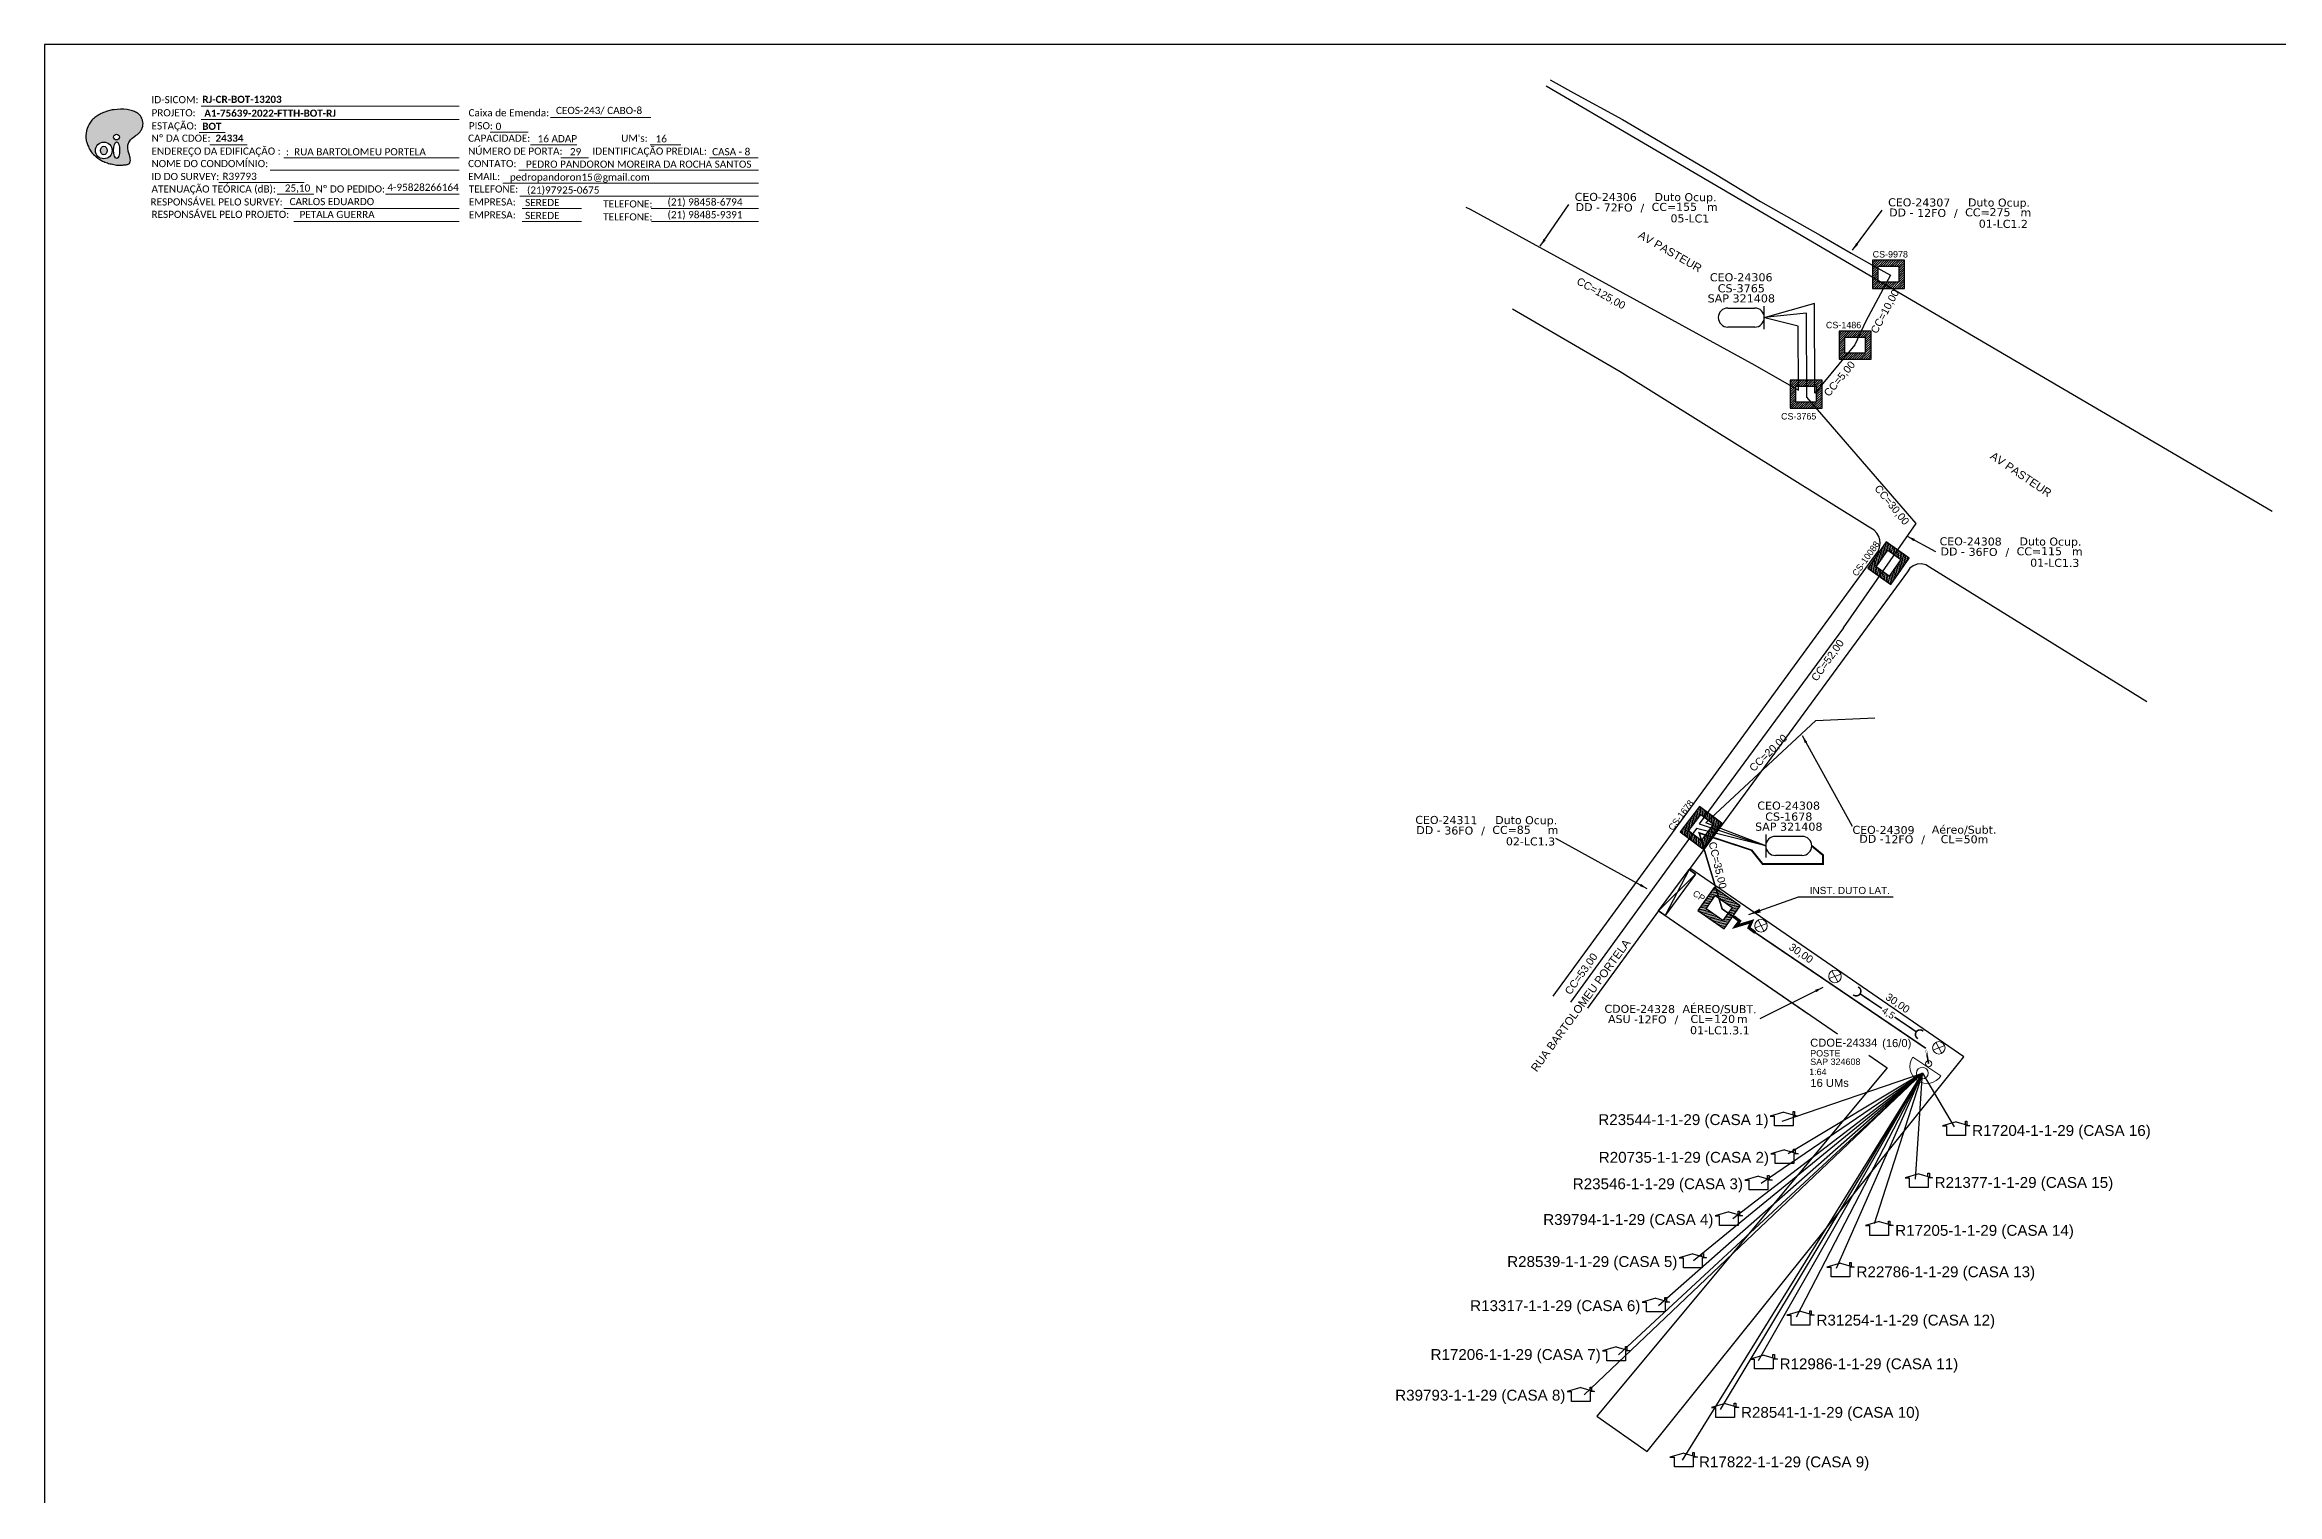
# Model space of a CAD drawing. Extents: x -4 to 837, y 1 to 595.
# Drawn here: x -4 to 554, y 233 to 595 of the extents above; entities that cross this region are included whole.
import ezdxf
from ezdxf.enums import TextEntityAlignment as Align

# ---------------------------------------------------------------- set-up
doc = ezdxf.new("R2010")
doc.units = 0
for name, color, linetype in [('10.1-Caixas Subterrâneas', 5, 'Continuous'), ('20.4-CEOS', 1, 'Continuous'), ('20.5-CEO', 1, 'Continuous'), ('CAP a instalar', 1, 'Continuous'), ('celulas gpon', 7, 'Continuous'), ('label_cabos', 7, 'Continuous'), ('locais', 7, 'Continuous'), ('Metragem', 92, 'Continuous'), ('QUADRA', 7, 'Continuous'), ('Subida Lateral', 5, 'Continuous'), ('surveys', 7, 'Continuous'), ('surveys legendas', 7, 'Continuous')]:
    doc.layers.add(name, color=color, linetype=linetype)
for name, color, linetype, lineweight in [('10.4-Postes', 1, 'Continuous', 0), ("20.0-LEGENDA DOS CDO'S", 1, 'Continuous', 0), ('20.2-CDO_POSTE', 1, 'Continuous', 5), ('20.6-CORDOALHA_SUPORTE', 7, 'Continuous', 25), ('Segmento Logradouro Texto', 238, 'Continuous', 0)]:
    doc.layers.add(name, color=color, linetype=linetype, lineweight=lineweight)
doc.layers.add('DROP DE CLIENTE', color=140, linetype='Continuous', plot=False)
doc.styles.add('ARIAL', font='arial.ttf')
doc.styles.add('DIGICADE', font='arial.ttf')
doc.styles.add('siredit', font='verdana.ttf')
doc.styles.add('WMF-Calibri0', font='calibri.ttf')
doc.styles.add('WMF-Calibri1', font='calibrib.ttf')
doc.linetypes.add('FENCELINE1', pattern='A,0.25,-0.1,[133,ltypeshp.shx,S=0.1,R=0,X=-0.1,Y=0],-0.1,1', length=1.45)
doc.dimstyles.new('CC', dxfattribs={"dimtxt": 1, "dimasz": 2, "dimexe": 0.18, "dimexo": 0.0625, "dimgap": 0.09, "dimtad": 0, "dimdec": 0, "dimrnd": 1, "dimzin": 0, "dimdsep": 46, "dimtxsty": 'siredit', "dimblk": 'NONE', "dimcen": 0, "dimse1": 1, "dimse2": 1, "dimsd1": 1, "dimsd2": 1, "dimclrt": 7, "dimadec": 0, "dimazin": 0, "dimtfac": 1, "dimtdec": 0, "dimtofl": 0, "dimtmove": 0, "dimatfit": 3, "dimfxl": 0, "dimtolj": 1, "dimtzin": 0, "dimarcsym": 0})

# ---------------------------------------------------------------- blocks, each defined once
blk = doc.blocks.new('OI')
h = blk.add_hatch(color=40)
edge = h.paths.add_edge_path()
edge.add_spline(control_points=[(4.35, -0.67), (3.92, -0.99), (3.26, -1.5), (2.81, -2.59), (2.9, -3.5), (3.06, -4.27), (3.31, -4.85), (3.37, -5.39), (3.4, -5.88), (3.2, -6.4), (2.54, -6.61), (1.65, -6.63), (0.55, -6.67), (-0.56, -6.42), (-1.61, -6.14), (-2.77, -5.61), (-3.92, -4.77), (-4.89, -3.7), (-5.34, -2.65), (-5.6, -1.94), (-5.85, -0.96), (-5.71, 0.47), (-5.1, 2.02), (-4.14, 3.02), (-3.3, 3.61), (-2.37, 4.16), (-1.36, 4.44), (-0.56, 4.7), (0.79, 4.85), (2.24, 4.97), (3.79, 4.57), (4.67, 4.21), (5.44, 3.65), (5.76, 2.99), (6.03, 2.21), (6.01, 1.46), (5.72, 0.64), (5.31, 0.08), (4.88, -0.38), (4.51, -0.55), (4.35, -0.67)], knot_values=[0, 0, 0, 0, 1.60434, 2.417191, 3.427595, 4.282808, 4.776746, 5.304182, 5.888771, 6.258406, 6.858137, 7.79129, 8.986195, 10.124242, 11.187857, 12.242908, 13.953784, 15.414161, 16.515391, 17.349188, 17.675853, 19.552021, 21.515531, 22.568638, 23.63245, 24.621084, 25.782718, 26.745347, 27.142653, 29.870543, 31.004649, 31.921532, 32.709589, 33.801391, 34.042471, 35.192333, 35.971461, 36.628871, 37.254359, 37.836911, 37.836911, 37.836911, 37.836911], degree=3, periodic=0)
h.paths.add_polyline_path([(1.13, -0.87, -1), (-0.04, -0.87, -1)], flags=16)
edge = h.paths.add_edge_path(flags=16)
edge.add_ellipse((0.56, -3.59), major_axis=(-0.02, 1.71), ratio=0.361305, start_angle=0, end_angle=360)
h.paths.add_polyline_path([(-0.36, -3.62, -1), (-3.8, -3.62, -1)], flags=16)
edge = h.paths.add_edge_path(flags=0)
edge.add_ellipse((-2.08, -3.62), major_axis=(0, 0.885), ratio=0.758294, start_angle=0, end_angle=360)
at = {"color": 40}
for centre, radius in [((-2.08, -3.62), 1.72), ((0.54, -0.87), 0.587)]:
    blk.add_circle(centre, radius, dxfattribs=at)
blk.add_ellipse((-2.08, -3.62), major_axis=(0, 0.885), ratio=0.758294, start_param=-3.141592653589792, end_param=3.141592653589792, dxfattribs=at)
blk.add_ellipse((0.56, -3.59), major_axis=(-0.02, 1.71), ratio=0.361305, dxfattribs=at)
at = {"color": 40, "start_tangent": (-0.800898, -0.598801), "end_tangent": (-0.800898, -0.598801)}
blk.add_spline([(4.35, -0.67), (3.2, -1.78), (2.9, -2.54), (2.92, -3.55), (3.12, -4.38), (3.28, -4.85), (3.37, -5.37), (3.35, -5.95), (3.2, -6.29), (2.66, -6.55), (1.73, -6.63), (0.54, -6.62), (-0.58, -6.41), (-1.6, -6.11), (-2.56, -5.67), (-3.95, -4.67), (-4.89, -3.56), (-5.37, -2.56), (-5.64, -1.78), (-5.72, -1.46), (-5.63, 0.42), (-4.84, 2.22), (-4.13, 2.99), (-3.27, 3.62), (-2.4, 4.09), (-1.3, 4.47), (-0.37, 4.72), (0.02, 4.77), (2.75, 4.8), (3.85, 4.53), (4.69, 4.16), (5.31, 3.68), (5.85, 2.73), (5.93, 2.5), (5.94, 1.35), (5.67, 0.62), (5.29, 0.08), (4.84, -0.36), (4.35, -0.67)], degree=3, dxfattribs=at)
blk = doc.blocks.new('*X8')
at = {"color": 0, "linetype": 'Continuous'}
for p, q in [((-1.25, 0.34099), (-0.49099, 1.1)), ((-1.25, 0.517767), (-0.667767, 1.1)), ((-1.25, 0.694544), (-0.844544, 1.1)), ((-1.25, 0.87132), (-1.02132, 1.1)), ((-1.25, 1.048097), (-1.198097, 1.1)), ((-1.25, 0.164214), (-0.8035, 0.610714)), ((-1.25, -0.012563), (-0.8035, 0.433937)), ((-1.25, -0.18934), (-0.8035, 0.25716)), ((-1.25, -0.366117), (-0.8035, 0.080383)), ((-0.789214, 0.625), (-0.314214, 1.1)), ((-0.612437, 0.625), (-0.137437, 1.1)), ((-0.43566, 0.625), (0.03934, 1.1)), ((-0.258883, 0.625), (0.216117, 1.1)), ((-0.082107, 0.625), (0.392893, 1.1)), ((0.09467, 0.625), (0.56967, 1.1)), ((0.271447, 0.625), (0.746447, 1.1)), ((0.448223, 0.625), (0.923223, 1.1)), ((0.625, 0.625), (1.1, 1.1)), ((0.801777, 0.625), (1.25, 1.073223)), ((0.8035, 0.449947), (1.25, 0.896447)), ((0.8035, 0.27317), (1.25, 0.71967)), ((0.8035, 0.096393), (1.25, 0.542893)), ((0.8035, -0.080383), (1.25, 0.366117)), ((0.8035, -0.25716), (1.25, 0.18934)), ((0.8035, -0.433937), (1.25, 0.012563)), ((-1.25, -0.542893), (-0.8035, -0.096393)), ((-1.25, -0.71967), (-0.8035, -0.27317)), ((-1.25, -0.896447), (-0.8035, -0.449947)), ((-1.25, -1.073223), (-0.801777, -0.625)), ((-1.1, -1.1), (-0.625, -0.625)), ((-0.923223, -1.1), (-0.448223, -0.625)), ((-0.746447, -1.1), (-0.271447, -0.625)), ((-0.56967, -1.1), (-0.09467, -0.625)), ((-0.392893, -1.1), (0.082107, -0.625)), ((-0.216117, -1.1), (0.258883, -0.625)), ((-0.03934, -1.1), (0.43566, -0.625)), ((0.137437, -1.1), (0.612437, -0.625)), ((0.314214, -1.1), (0.789214, -0.625)), ((0.49099, -1.1), (1.25, -0.34099)), ((0.667767, -1.1), (1.25, -0.517767)), ((0.8035, -0.610714), (1.25, -0.164214)), ((0.844544, -1.1), (1.25, -0.694544)), ((1.02132, -1.1), (1.25, -0.87132)), ((1.198097, -1.1), (1.25, -1.048097))]:
    blk.add_line(p, q, dxfattribs=at)
blk = doc.blocks.new('MANHOLE_MQ')
at = {"color": 0, "linetype": 'Continuous'}
for p, q in [((0.00000623, 0.00000569), (-0.00000627, 0.00000569)), ((-0.00000627, 0.00000569), (-0.00000627, -0.00000531)), ((-0.00000404, 0.00000331), (0.00000399, 0.00000331)), ((-0.00000404, -0.00000294), (-0.00000404, 0.00000331)), ((0.00000399, 0.00000331), (0.00000399, -0.00000294)), ((0.00000623, -0.00000531), (0.00000623, 0.00000569)), ((-0.00000627, -0.00000531), (0.00000623, -0.00000531)), ((0.00000399, -0.00000294), (-0.00000404, -0.00000294)), ((0.00000399, -0.00000294), (0.00000399, -0.00000294))]:
    blk.add_line(p, q, dxfattribs=at)
at = {"color": 0, "linetype": 'Continuous', "xscale": 5e-06, "yscale": 5e-06, "zscale": 1e-05}
blk.add_blockref('*X8', (-0.00000002, 0.00000019), dxfattribs=at)
blk = doc.blocks.new('_None')
blk = doc.blocks.new('Inst CB DT OCUP CFOA-SM-DD-S-72')
at = {"layer": 'label_cabos', "color": 0, "style": 'siredit'}
for tag, flags, p in [('ID_ATIVIDADE', 3, (1.31, 2.67)), ('FATOR', 1, (11.56, 2.55))]:
    blk.add_attdef(tag, text='', height=1, rotation=359.69, dxfattribs=dict(at, flags=flags)).set_placement(p, align=Align.MIDDLE_CENTER)
for tag, p in [('TIPO_CABO', (1.11, 0)), ('DESTINO_CABO', (3.13, 1.26)), ('CABO', (4.69, -0.05)), ('/', (7.71, -0.05)), ('LANCE', (10.41, 0.02)), ('TIPO_CABO', (13.11, 1.24)), ('UND', (16.46, 0)), ('FID', (13.65, -1.41))]:
    blk.add_attdef(tag, text='', height=1, rotation=359.69, dxfattribs=at).set_placement(p, align=Align.MIDDLE_CENTER)
blk.add_attdef('QTDE', (11.93, -0.45), '', height=1, rotation=359.69, dxfattribs=at)
blk = doc.blocks.new('Inst CB DT OCUP CFOA-SM-DD-S-36')
at = {"layer": 'label_cabos', "color": 0, "style": 'siredit'}
for tag, flags, p in [('ID_ATIVIDADE', 3, (1.31, 2.67)), ('FATOR', 1, (11.56, 2.55))]:
    blk.add_attdef(tag, text='', height=1, rotation=359.69, dxfattribs=dict(at, flags=flags)).set_placement(p, align=Align.MIDDLE_CENTER)
for tag, p in [('TIPO_CABO', (1.11, 0)), ('DESTINO_CABO', (3.13, 1.26)), ('CABO', (4.69, -0.05)), ('/', (7.71, -0.05)), ('LANCE', (10.41, 0.02)), ('TIPO_CABO', (13.11, 1.24)), ('UND', (16.46, 0)), ('FID', (13.65, -1.41))]:
    blk.add_attdef(tag, text='', height=1, rotation=359.69, dxfattribs=at).set_placement(p, align=Align.MIDDLE_CENTER)
blk.add_attdef('QTDE', (11.93, -0.45), '', height=1, rotation=359.69, dxfattribs=at)
blk = doc.blocks.new('Inst CB DT OCUP CFOA-SM-DD-S-12')
at = {"layer": 'label_cabos', "color": 0, "style": 'siredit'}
for tag, flags, p in [('ID_ATIVIDADE', 3, (1.31, 2.67)), ('FATOR', 1, (11.56, 2.55))]:
    blk.add_attdef(tag, text='', height=1, rotation=359.69, dxfattribs=dict(at, flags=flags)).set_placement(p, align=Align.MIDDLE_CENTER)
for tag, p in [('TIPO_CABO', (1.11, 0)), ('DESTINO_CABO', (3.13, 1.26)), ('CABO', (4.69, -0.05)), ('/', (7.71, -0.05)), ('LANCE', (10.41, 0.02)), ('TIPO_CABO', (13.11, 1.24)), ('UND', (16.46, 0)), ('FID', (13.65, -1.41))]:
    blk.add_attdef(tag, text='', height=1, rotation=359.69, dxfattribs=at).set_placement(p, align=Align.MIDDLE_CENTER)
blk.add_attdef('QTDE', (11.93, -0.45), '', height=1, rotation=359.69, dxfattribs=at)
blk = doc.blocks.new('LEGENDA DOS CABOS')
at = {"layer": 'label_cabos', "color": 0, "style": 'siredit'}
for tag, p in [('TIPO_CABO', (2.74, 0.52)), ('ID', (4.24, 1.63)), ('CABO', (6.16, 0.47)), ('/', (9.19, 0.47)), ('METROS', (14.36, 0.47)), ('XX', (14.31, 1.67))]:
    blk.add_attdef(tag, text='', height=1, rotation=359.69, dxfattribs=at).set_placement(p, align=Align.MIDDLE_CENTER)
blk = doc.blocks.new('Inst CB DT OCUP CFOA-SM-ASU-120-S-12')
at = {"layer": 'label_cabos', "color": 0, "style": 'siredit'}
for tag, flags, p in [('ID_ATIVIDADE', 3, (1.31, 2.67)), ('FATOR', 1, (11.56, 2.55))]:
    blk.add_attdef(tag, text='', height=1, rotation=359.69, dxfattribs=dict(at, flags=flags)).set_placement(p, align=Align.MIDDLE_CENTER)
for tag, p in [('TIPO_CABO', (1.26, 0)), ('DESTINO_CABO', (3.13, 1.26)), ('CABO', (4.69, -0.05)), ('/', (7.71, -0.05)), ('LANCE', (10.91, 0)), ('TIPO_CABO', (13.11, 1.24)), ('UND', (15.96, 0)), ('FID', (13.15, -1.41))]:
    blk.add_attdef(tag, text='', height=1, rotation=359.69, dxfattribs=at).set_placement(p, align=Align.MIDDLE_CENTER)
blk.add_attdef('QTDE', (12.43, -0.47), '', height=1, rotation=359.69, dxfattribs=at)
blk = doc.blocks.new('SURVEY_SURVEY')
for p, q in [((0, 0.0000127), (-0.0000126, 0.000009)), ((-0.0000126, 0.000009), (-0.0000086, 0.000009)), ((-0.0000086, 0), (-0.0000086, 0.000009)), ((0.0000086, 0), (-0.0000086, 0)), ((0, 0.0000127), (0.0000126, 0.000009)), ((0.0000084, 0.0000132), (0.0000098, 0.0000132)), ((0.0000084, 0.0000103), (0.0000084, 0.0000132)), ((0.0000126, 0.000009), (0.0000086, 0.000009)), ((0.0000086, 0.000009), (0.0000086, 0)), ((0.0000098, 0.0000132), (0.0000098, 0.0000099))]:
    blk.add_line(p, q)
blk = doc.blocks.new('POSTE_CELULA_9')
at = {"layer": '10.4-Postes', "color": 10}
for points in [[(-98.28, 125.14), (-100.92, 124.16)], [(-100.27, 125.89), (-98.93, 123.41)]]:
    blk.add_lwpolyline(points, dxfattribs=at)
blk.add_circle((-99.6, 124.65), 1.41, dxfattribs=at)
blk = doc.blocks.new('*U48')
at = {"color": 0}
blk.add_line((2.14, -0.58), (-2.1, -0.68), dxfattribs=at)
for centre, radius in [((0, 0.38), 0.733), ((0.03, -1.03), 0.393)]:
    blk.add_circle(centre, radius, dxfattribs=at)
blk.add_arc((0.02, -0.63), 2.12, 1.3782, 181.3782, dxfattribs=at)
blk = doc.blocks.new('*U49')
at = {"layer": '20.6-CORDOALHA_SUPORTE', "const_width": 0.139}
for points in [[(0.51, 0.51), (2.27, 2.2)], [(-2.26, -2.16), (-0.51, -0.47)]]:
    blk.add_lwpolyline(points, dxfattribs=at)
for points in [[(2.36, 2.84, 1.175638), (2.92, 2.21)], [(-2.92, -2.21, -1.175638), (-2.31, -2.8)]]:
    blk.add_lwpolyline(points, format="xyb", dxfattribs=at)
at = {"layer": '20.6-CORDOALHA_SUPORTE', "style": 'ARIAL'}
blk.add_text('4,5', height=0.626, rotation=43.74, dxfattribs=at).set_placement((0.03, 0.04), align=Align.MIDDLE_CENTER)

msp = doc.modelspace()

# ---------------------------------------------------------------- linework, layer by layer
for p, q in [((837.17, 595.26), (-3.83, 595.26)), ((-3.83, 595.26), (-3.83, 1.26))]:
    msp.add_line(p, q)
at = {"color": 7, "lineweight": 0}
for points in [[(35.28, 579.86), (99.75, 579.86)], [(35.28, 576.58), (99.75, 576.58)], [(122.59, 577.07), (147.72, 577.07)], [(34.76, 573.3), (41.31, 573.3)], [(37.42, 570.23), (46.76, 570.23)], [(107.55, 573.34), (117.03, 573.34)], [(117.59, 570.23), (129.21, 570.23)], [(147.54, 570.23), (155.2, 570.23)], [(52.58, 563.88), (99.75, 563.88)], [(55.99, 566.99), (99.75, 566.99)], [(114.71, 563.88), (174.59, 563.88)], [(125.18, 566.99), (132.12, 566.99)], [(162.35, 566.99), (174.56, 566.99)], [(39.74, 560.82), (61.06, 560.82)], [(110.67, 560.64), (174.59, 560.64)], [(54.28, 557.85), (63.46, 557.85)], [(55.99, 554.29), (99.75, 554.29)], [(81.34, 557.85), (99.77, 557.85)], [(114.96, 557.41), (174.59, 557.41)], [(115.56, 554.29), (130.36, 554.29)], [(147.81, 554.29), (174.59, 554.29)], [(58.48, 551.06), (99.75, 551.06)], [(115.56, 551.06), (130.36, 551.06)], [(147.84, 551.06), (174.59, 551.06)]]:
    msp.add_lwpolyline(points, dxfattribs=at)
at = {"linetype": 'Continuous'}
msp.add_lwpolyline([(399.62, 378.65), (407.23, 389.03), (408.88, 387.89), (401.29, 377.5), (399.62, 378.65), (408.88, 387.89), (407.23, 389.03), (401.29, 377.5)], dxfattribs=at)
at = {"layer": '20.5-CEO', "color": 7}
for p, q in [((416.94, 529.41), (423.65, 529.41)), ((423.65, 524.63), (416.94, 524.63))]:
    msp.add_line(p, q, dxfattribs=at)
at = {"layer": '20.5-CEO', "color": 5}
for p, q in [((428.81, 397.32), (435.52, 397.32)), ((435.52, 392.53), (428.81, 392.53))]:
    msp.add_line(p, q, dxfattribs=at)
at = {"layer": '20.5-CEO', "color": 7}
msp.add_lwpolyline([(426.05, 524.13), (426.05, 529.91)], dxfattribs=at)
at = {"layer": '20.5-CEO', "color": 5}
msp.add_lwpolyline([(426.42, 397.81), (426.42, 392.04)], dxfattribs=at)
at = {"layer": '20.5-CEO', "color": 7}
for centre, start, end in [((416.94, 527.02), 90, 270), ((423.65, 527.02), 270, 90)]:
    msp.add_arc(centre, 2.39, start, end, dxfattribs=at)
at = {"layer": '20.5-CEO', "color": 5}
for centre, start, end in [((428.81, 394.92), 90, 270), ((435.52, 394.92), 270, 90)]:
    msp.add_arc(centre, 2.39, start, end, dxfattribs=at)
at = {"layer": 'CAP a instalar', "color": 7, "ltscale": 5}
for p, q in [((372.52, 586.49), (378.31, 583.23)), ((378.31, 583.23), (390.64, 576.51)), ((390.64, 576.51), (413.82, 562.87)), ((413.82, 562.87), (425.1, 556.06)), ((351.45, 554.59), (352.48, 554.13)), ((352.48, 554.13), (423.67, 515.08)), ((425.1, 556.06), (440.05, 547.65)), ((440.05, 547.65), (447.79, 543.08)), ((447.79, 543.08), (453.51, 539.9)), ((457.58, 537.62), (451.44, 526.13)), ((453.51, 539.9), (455.91, 538.53)), ((455.91, 538.53), (457.58, 537.62)), ((438.6, 530.55), (426.23, 527.04)), ((438.65, 508.12), (438.6, 530.55)), ((434.54, 524.88), (425.83, 527)), ((436.57, 528.08), (426.05, 527.02)), ((434.63, 508.87), (434.54, 524.88)), ((436.68, 507.13), (436.57, 528.08)), ((451.44, 526.13), (448.71, 520.24)), ((448.71, 520.24), (438.65, 508.12)), ((423.67, 515.08), (434.63, 508.87)), ((464.01, 475.54), (436.68, 507.13)), ((445.84, 449.43), (464.01, 475.54)), ((445.84, 449.43), (409.79, 400.45)), ((411.4, 400.66), (438.91, 426.31)), ((438.91, 426.31), (453.68, 426.95)), ((409.11, 399.31), (377.59, 355.84)), ((426.42, 394.92), (409.11, 399.31)), ((409.79, 400.45), (426.42, 394.92)), ((426.42, 394.92), (411.4, 400.66))]:
    msp.add_line(p, q, dxfattribs=at)
at = {"layer": 'CAP a instalar', "linetype": 'FENCELINE1', "ltscale": 8}
for points in [[(418.38, 377.19, 0.4, 0.4, 0), (415.5, 379.16, 0.4, 0.4, 0), (409.78, 398.14, 0.4, 0.4, 0), (422.86, 393.86, 0.5, 0.5, 0), (425.63, 390.4, 0.5, 0.5, 0), (440.7, 390.4, 0.5, 0.5, 0), (440.7, 392.64, 0.5, 0.5, 0), (437.92, 394.92, 0.5, 0.5, 0)], [(466.43, 344.31, 0.4, 0.4, 0), (423.79, 373.23, 0.4, 0.4, 0)]]:
    msp.add_lwpolyline(points, format="xyseb", dxfattribs=at)
at = {"layer": 'CAP a instalar', "ltscale": 2.5, "const_width": 0.4}
msp.add_lwpolyline([(466.43, 344.31), (467.12, 340.44), (466.43, 344.31)], dxfattribs=at)
at = {"layer": 'DROP DE CLIENTE', "linetype": 'Continuous'}
for points in [[(465.57, 338.11), (381.01, 257.64)], [(389.6, 267.68), (465.57, 338.11)], [(465.57, 338.11), (399.56, 279.89)], [(405.59, 241.34), (465.57, 338.11)], [(408.38, 291.22), (465.57, 338.11)], [(465.57, 338.11), (415.01, 254)], [(465.57, 338.11), (418.15, 301.64)], [(424.59, 266.27), (465.57, 338.11)], [(425.29, 310.58), (465.57, 338.11)], [(430.53, 326.11), (465.57, 338.11)], [(465.57, 338.11), (432.01, 317.9)], [(465.57, 338.11), (434, 277.06)], [(444.06, 289.32), (465.57, 338.11)], [(465.57, 338.11), (453.49, 300.44)], [(463.83, 311.61), (465.57, 338.11)], [(465.57, 338.11), (473.47, 324.64)]]:
    msp.add_lwpolyline(points, dxfattribs=at)
at = {"layer": 'label_cabos', "color": 2}
msp.add_lwpolyline([(437.63, 382.17), (458.24, 382.17)], dxfattribs=at)
at = {"layer": 'QUADRA', "color": 26}
for p, q in [((475.94, 342.21), (407.46, 389.34)), ((396.79, 243.52), (475.94, 342.21)), ((452.14, 342.59), (456.76, 339.41)), ((456.76, 339.41), (384.18, 252.32)), ((384.18, 252.32), (396.79, 243.52))]:
    msp.add_line(p, q, dxfattribs=at)
for points in [[(371.51, 584.96), (415.34, 559.27), (552.99, 478.63)], [(373.24, 357.36), (454.56, 468.7), (454.88, 469.57), (455.01, 470.49), (454.92, 471.42), (454.64, 472.31), (454.16, 473.12), (453.51, 473.83), (452.71, 474.39), (451.81, 474.87), (389.98, 513.44), (363.09, 529.1), (363.09, 529.1)], [(521.65, 430.95), (467.34, 464.65), (466.41, 465.18), (465.35, 465.42), (464.27, 465.35), (463.26, 464.97), (462.42, 464.33), (461.84, 463.47), (407.23, 389.03)], [(399.62, 378.65), (381.81, 354.37)], [(399.62, 378.65), (437.01, 352.97)], [(399.62, 378.65), (444.35, 347.93)]]:
    msp.add_lwpolyline(points, dxfattribs=at)
at = {"layer": 'Subida Lateral', "color": 5, "const_width": 0.756}
msp.add_lwpolyline([(418.41, 377.24), (419.88, 376.13), (418.9, 374.82), (422.88, 376.01), (422.19, 374.44), (423.79, 373.23)], dxfattribs=at)

# ---------------------------------------------------------------- block references
at = {"color": 7, "xscale": 1.213923925163967, "yscale": 1.213923925163967, "zscale": 1.213923925163967, "rotation": 0.1532896023949059}
msp.add_blockref('OI', (13.47, 573.2), dxfattribs=at)
at = {"color": 0, "lineweight": 0}
ref = msp.add_blockref('Inst CB DT OCUP CFOA-SM-DD-S-72', (380.15, 554.64), dxfattribs=dict(at, xscale=2, yscale=2, zscale=2))
ref.add_attrib('DESTINO_CABO', 'CEO-24306', dxfattribs={"layer": 'label_cabos', "color": 0, "height": 2, "rotation": 359.69, "style": 'siredit'}).set_placement((386.41, 557.17), align=Align.MIDDLE_CENTER)
ref.add_attrib('TIPO_CABO', 'Duto Ocup.', dxfattribs={"layer": 'label_cabos', "color": 0, "height": 2, "rotation": 359.69, "style": 'siredit'}).set_placement((406.36, 557.13), align=Align.MIDDLE_CENTER)
ref.add_attrib('/', '/', dxfattribs={"layer": 'label_cabos', "color": 0, "height": 2, "rotation": 359.69, "style": 'siredit'}).set_placement((395.57, 554.54), align=Align.MIDDLE_CENTER)
ref.add_attrib('FID', '05-LC1', dxfattribs={"layer": 'label_cabos', "color": 0, "height": 2, "rotation": 359.69, "style": 'siredit'}).set_placement((407.44, 551.81), align=Align.MIDDLE_CENTER)
ref.add_attrib('LANCE', 'CC=', dxfattribs={"layer": 'label_cabos', "color": 0, "height": 2, "rotation": 359.69, "style": 'siredit'}).set_placement((400.96, 554.68), align=Align.MIDDLE_CENTER)
ref.add_attrib('UND', 'm', dxfattribs={"layer": 'label_cabos', "color": 0, "height": 2, "rotation": 359.69, "style": 'siredit'}).set_placement((413.07, 554.64), align=Align.MIDDLE_CENTER)
ref.add_attrib('CABO', '72FO', dxfattribs={"layer": 'label_cabos', "color": 0, "height": 2, "rotation": 359.69, "style": 'siredit'}).set_placement((389.52, 554.54), align=Align.MIDDLE_CENTER)
ref.add_attrib('TIPO_CABO', 'DD - ', dxfattribs={"layer": 'label_cabos', "color": 0, "height": 2, "rotation": 359.69, "style": 'siredit'}).set_placement((382.37, 554.63), align=Align.MIDDLE_CENTER)
ref.add_attrib('QTDE', '155', (404, 553.73), dxfattribs={"layer": 'label_cabos', "color": 0, "height": 2, "rotation": 359.69, "style": 'siredit'})
ref = msp.add_blockref('Inst CB DT OCUP CFOA-SM-DD-S-12', (458.51, 553.29), dxfattribs=dict(at, xscale=2, yscale=2, zscale=2))
ref.add_attrib('DESTINO_CABO', 'CEO-24307', dxfattribs={"layer": 'label_cabos', "color": 0, "height": 2, "rotation": 359.69, "style": 'siredit'}).set_placement((464.77, 555.81), align=Align.MIDDLE_CENTER)
ref.add_attrib('TIPO_CABO', 'Duto Ocup.', dxfattribs={"layer": 'label_cabos', "color": 0, "height": 2, "rotation": 359.69, "style": 'siredit'}).set_placement((484.72, 555.77), align=Align.MIDDLE_CENTER)
ref.add_attrib('/', '/', dxfattribs={"layer": 'label_cabos', "color": 0, "height": 2, "rotation": 359.69, "style": 'siredit'}).set_placement((473.93, 553.18), align=Align.MIDDLE_CENTER)
ref.add_attrib('FID', '01-LC1.2', dxfattribs={"layer": 'label_cabos', "color": 0, "height": 2, "rotation": 359.69, "style": 'siredit'}).set_placement((485.8, 550.46), align=Align.MIDDLE_CENTER)
ref.add_attrib('LANCE', 'CC=', dxfattribs={"layer": 'label_cabos', "color": 0, "height": 2, "rotation": 359.69, "style": 'siredit'}).set_placement((479.32, 553.33), align=Align.MIDDLE_CENTER)
ref.add_attrib('UND', 'm', dxfattribs={"layer": 'label_cabos', "color": 0, "height": 2, "rotation": 359.69, "style": 'siredit'}).set_placement((491.43, 553.29), align=Align.MIDDLE_CENTER)
ref.add_attrib('CABO', '12FO', dxfattribs={"layer": 'label_cabos', "color": 0, "height": 2, "rotation": 359.69, "style": 'siredit'}).set_placement((467.88, 553.18), align=Align.MIDDLE_CENTER)
ref.add_attrib('TIPO_CABO', 'DD - ', dxfattribs={"layer": 'label_cabos', "color": 0, "height": 2, "rotation": 359.69, "style": 'siredit'}).set_placement((460.73, 553.28), align=Align.MIDDLE_CENTER)
ref.add_attrib('QTDE', '275', (482.36, 552.38), dxfattribs={"layer": 'label_cabos', "color": 0, "height": 2, "rotation": 359.69, "style": 'siredit'})
ref = msp.add_blockref('Inst CB DT OCUP CFOA-SM-DD-S-36', (471.37, 468.52), dxfattribs=dict(at, xscale=2, yscale=2, zscale=2))
ref.add_attrib('DESTINO_CABO', 'CEO-24308', dxfattribs={"layer": 'label_cabos', "color": 0, "height": 2, "rotation": 359.69, "style": 'siredit'}).set_placement((477.63, 471.05), align=Align.MIDDLE_CENTER)
ref.add_attrib('TIPO_CABO', 'Duto Ocup.', dxfattribs={"layer": 'label_cabos', "color": 0, "height": 2, "rotation": 359.69, "style": 'siredit'}).set_placement((497.58, 471.01), align=Align.MIDDLE_CENTER)
ref.add_attrib('/', '/', dxfattribs={"layer": 'label_cabos', "color": 0, "height": 2, "rotation": 359.69, "style": 'siredit'}).set_placement((486.79, 468.42), align=Align.MIDDLE_CENTER)
ref.add_attrib('FID', '01-LC1.3', dxfattribs={"layer": 'label_cabos', "color": 0, "height": 2, "rotation": 359.69, "style": 'siredit'}).set_placement((498.66, 465.7), align=Align.MIDDLE_CENTER)
ref.add_attrib('LANCE', 'CC=', dxfattribs={"layer": 'label_cabos', "color": 0, "height": 2, "rotation": 359.69, "style": 'siredit'}).set_placement((492.19, 468.57), align=Align.MIDDLE_CENTER)
ref.add_attrib('UND', 'm', dxfattribs={"layer": 'label_cabos', "color": 0, "height": 2, "rotation": 359.69, "style": 'siredit'}).set_placement((504.29, 468.53), align=Align.MIDDLE_CENTER)
ref.add_attrib('CABO', '36FO', dxfattribs={"layer": 'label_cabos', "color": 0, "height": 2, "rotation": 359.69, "style": 'siredit'}).set_placement((480.74, 468.42), align=Align.MIDDLE_CENTER)
ref.add_attrib('TIPO_CABO', 'DD - ', dxfattribs={"layer": 'label_cabos', "color": 0, "height": 2, "rotation": 359.69, "style": 'siredit'}).set_placement((473.59, 468.52), align=Align.MIDDLE_CENTER)
ref.add_attrib('QTDE', '115', (495.22, 467.62), dxfattribs={"layer": 'label_cabos', "color": 0, "height": 2, "rotation": 359.69, "style": 'siredit'})
ref = msp.add_blockref('Inst CB DT OCUP CFOA-SM-DD-S-36', (340.31, 398.86), dxfattribs=dict(at, xscale=2, yscale=2, zscale=2))
ref.add_attrib('DESTINO_CABO', 'CEO-24311', dxfattribs={"layer": 'label_cabos', "color": 0, "height": 2, "rotation": 359.69, "style": 'siredit'}).set_placement((346.57, 401.39), align=Align.MIDDLE_CENTER)
ref.add_attrib('TIPO_CABO', 'Duto Ocup.', dxfattribs={"layer": 'label_cabos', "color": 0, "height": 2, "rotation": 359.69, "style": 'siredit'}).set_placement((366.53, 401.35), align=Align.MIDDLE_CENTER)
ref.add_attrib('/', '/', dxfattribs={"layer": 'label_cabos', "color": 0, "height": 2, "rotation": 359.69, "style": 'siredit'}).set_placement((355.74, 398.76), align=Align.MIDDLE_CENTER)
ref.add_attrib('FID', '02-LC1.3', dxfattribs={"layer": 'label_cabos', "color": 0, "height": 2, "rotation": 359.69, "style": 'siredit'}).set_placement((367.61, 396.04), align=Align.MIDDLE_CENTER)
ref.add_attrib('LANCE', 'CC=', dxfattribs={"layer": 'label_cabos', "color": 0, "height": 2, "rotation": 359.69, "style": 'siredit'}).set_placement((361.13, 398.91), align=Align.MIDDLE_CENTER)
ref.add_attrib('UND', 'm', dxfattribs={"layer": 'label_cabos', "color": 0, "height": 2, "rotation": 359.69, "style": 'siredit'}).set_placement((373.24, 398.87), align=Align.MIDDLE_CENTER)
ref.add_attrib('CABO', '36FO', dxfattribs={"layer": 'label_cabos', "color": 0, "height": 2, "rotation": 359.69, "style": 'siredit'}).set_placement((349.68, 398.76), align=Align.MIDDLE_CENTER)
ref.add_attrib('TIPO_CABO', 'DD - ', dxfattribs={"layer": 'label_cabos', "color": 0, "height": 2, "rotation": 359.69, "style": 'siredit'}).set_placement((342.54, 398.86), align=Align.MIDDLE_CENTER)
ref.add_attrib('QTDE', '85', (364.17, 397.96), dxfattribs={"layer": 'label_cabos', "color": 0, "height": 2, "rotation": 359.69, "style": 'siredit'})
at = {"layer": '10.1-Caixas Subterrâneas', "color": 30, "yscale": 639575.1086223164, "zscale": 639575.1086223164}
for p, xscale, rotation in [((457.07, 537.95), 639575.1086223164, 180.0000000000633), ((448.71, 520.24), 639575.1086223164, 180.0000000000631), ((436.46, 507.97), 639575.1086223164, 180.0000000000633), ((456.98, 465.67), 639575.1086223164, 234.7828982117151), ((410.14, 399.56), 639575.1086223164, 232.9137714706371), ((414.8, 379.47), 639575.1086223163, 144.7984133941828)]:
    msp.add_blockref('MANHOLE_MQ', p, dxfattribs=dict(at, xscale=xscale, rotation=rotation))
at = {"layer": '20.2-CDO_POSTE', "xscale": 1.999999999999999, "yscale": 1.999999999999999, "zscale": 1.999999999999999, "rotation": 145.0037660381497}
msp.add_blockref('*U48', (465.99, 338.73), dxfattribs=at)
at = {"layer": 'celulas gpon', "xscale": 2.70100269592033, "yscale": 2.70100269592033, "zscale": 2.70100269592033, "rotation": 282.1028096357314}
msp.add_blockref('*U49', (456.96, 353.19), dxfattribs=at)
at = {"layer": 'label_cabos', "color": 0, "lineweight": 0, "xscale": 2, "yscale": 2, "zscale": 2}
msp.add_blockref('LEGENDA DOS CABOS', (447.37, 395.64), dxfattribs=at).add_auto_attribs({'ID': 'CEO-24309', 'CABO': '12FO', 'METROS': 'CL=50m', 'XX': 'Aéreo/Subt.', '/': '/', 'TIPO_CABO': 'DD -'})
at = {"layer": 'label_cabos', "color": 0, "lineweight": 0}
ref = msp.add_blockref('Inst CB DT OCUP CFOA-SM-ASU-120-S-12', (388.64, 351.64), dxfattribs=dict(at, xscale=2, yscale=2, zscale=2))
ref.add_attrib('DESTINO_CABO', 'CDOE-24328', dxfattribs={"color": 0, "height": 2, "rotation": 359.69, "style": 'siredit'}).set_placement((394.91, 354.16), align=Align.MIDDLE_CENTER)
ref.add_attrib('CABO', '12FO', dxfattribs={"color": 0, "height": 2, "rotation": 359.69, "style": 'siredit'}).set_placement((398.01, 351.53), align=Align.MIDDLE_CENTER)
ref.add_attrib('TIPO_CABO', 'AÉREO/SUBT.', dxfattribs={"color": 0, "height": 2, "rotation": 359.69, "style": 'siredit'}).set_placement((414.86, 354.13), align=Align.MIDDLE_CENTER)
ref.add_attrib('/', '/', dxfattribs={"color": 0, "height": 2, "rotation": 359.69, "style": 'siredit'}).set_placement((404.07, 351.53), align=Align.MIDDLE_CENTER)
ref.add_attrib('TIPO_CABO', 'ASU - ', dxfattribs={"color": 0, "height": 2, "rotation": 359.69, "style": 'siredit'}).set_placement((391.17, 351.63), align=Align.MIDDLE_CENTER)
ref.add_attrib('FID', '01-LC1.3.1', dxfattribs={"color": 0, "height": 2, "rotation": 359.69, "style": 'siredit'}).set_placement((414.94, 348.81), align=Align.MIDDLE_CENTER)
ref.add_attrib('LANCE', 'CL=', dxfattribs={"color": 0, "height": 2, "rotation": 359.69, "style": 'siredit'}).set_placement((410.46, 351.64), align=Align.MIDDLE_CENTER)
ref.add_attrib('QTDE', '120', (413.5, 350.69), dxfattribs={"color": 0, "height": 2, "rotation": 359.69, "style": 'siredit'})
ref.add_attrib('UND', 'm', dxfattribs={"color": 0, "height": 2, "rotation": 359.69, "style": 'siredit'}).set_placement((420.57, 351.64), align=Align.MIDDLE_CENTER)
at = {"layer": 'locais', "xscale": 1.118822477179497, "yscale": 1.118822477179497, "zscale": 1.118822477179497}
for p in [(536.66, 235.48), (555.15, 222.83), (581.11, 204.97)]:
    msp.add_blockref('POSTE_CELULA_9', p, dxfattribs=at)
at = {"layer": 'surveys', "color": 151, "xscale": 271286.3342262263, "yscale": 271286.3342262263, "zscale": 271286.3342262263}
for p in [(430.97, 324.93), (474.03, 322.52), (431.08, 315.51), (464.65, 309.52), (424.58, 308.89), (417.2, 299.97), (454.8, 297.54), (408.19, 289.44), (445.12, 287.18), (398.94, 278.42), (435.13, 275.11), (389.03, 266.2), (425.91, 264.17), (380.2, 256.03), (416.27, 252.04), (405.89, 239.66)]:
    msp.add_blockref('SURVEY_SURVEY', p, dxfattribs=at)

# ---------------------------------------------------------------- texts
at = {"color": 7, "lineweight": 0, "style": 'WMF-Calibri0'}
for s, height, p in [('ID-SICOM:', 1.793, (22.88, 580.61)), ('PROJETO:', 1.793, (22.88, 577.33)), ('ESTAÇÃO:', 1.793, (22.88, 574.05)), ('Caixa de Emenda:', 1.7927, (102.13, 577.33)), ('PISO:', 1.793, (102.2, 574.09)), ('Nº DA CDOE:', 1.7927, (22.88, 570.98)), ('ENDEREÇO DA EDIFICAÇÃO :', 1.7927, (22.88, 567.74)), ('CAPACIDADE:', 1.7927, (102.02, 570.98)), ('NÚMERO DE PORTA:', 1.7927, (102.02, 567.74)), ('IDENTIFICAÇÃO PREDIAL:', 1.7927, (133.11, 567.74)), ("UM's:", 1.793, (140.27, 570.98)), ('NOME DO CONDOMÍNIO:', 1.7927, (22.88, 564.63)), ('CONTATO:', 1.793, (102.02, 564.63)), ('ATENUAÇÃO TEÓRICA (dB):', 1.7927, (22.88, 558.28)), ('ID DO SURVEY:', 1.7927, (22.88, 561.39)), ('Nº DO PEDIDO:', 1.7927, (63.88, 558.28)), ('EMAIL:', 1.793, (102.02, 561.39)), ('TELEFONE:', 1.793, (102.2, 558.28)), ('RESPONSÁVEL PELO SURVEY:', 1.7927, (22.63, 555.04)), ('RESPONSÁVEL PELO PROJETO:', 1.7927, (22.88, 551.93)), ('EMPRESA:', 1.793, (102.2, 555.04)), ('EMPRESA:', 1.793, (102.2, 551.8)), ('TELEFONE:', 1.793, (135.79, 554.54)), ('TELEFONE:', 1.793, (135.79, 551.3))]:
    msp.add_text(s, height=height, dxfattribs=at).set_placement(p)
at = {"color": 7}
for s, height, style, p in [('RJ-CR-BOT-13203', 1.7927, 'WMF-Calibri1', (35.59, 580.69)), ('BOT', 1.793, 'WMF-Calibri1', (35.56, 573.95)), ('A1-75639-2022-FTTH-BOT-RJ', 1.7927, 'WMF-Calibri1', (36.07, 577.23)), ('0', 1.79, 'WMF-Calibri0', (108.9, 573.94)), ('CEOS-243/ CABO-8', 1.7927, 'WMF-Calibri0', (123.99, 577.91)), (':  RUA BARTOLOMEU PORTELA ', 1.7927, 'WMF-Calibri0', (56.5, 567.58)), (' 16 ADAP', 1.793, 'WMF-Calibri0', (118.77, 570.85)), ('29', 1.793, 'WMF-Calibri0', (127.47, 567.59)), ('16', 1.793, 'WMF-Calibri0', (148.89, 570.83)), ('CASA - 8', 1.793, 'WMF-Calibri0', (163.02, 567.59)), ('PEDRO PANDORON MOREIRA DA ROCHA SANTOS', 1.7927, 'WMF-Calibri0', (116.49, 564.48)), ('R39793', 1.793, 'WMF-Calibri0', (40.6, 561.44)), ('25,10', 1.793, 'WMF-Calibri0', (56.2, 558.51)), ('4-95828266164', 1.7927, 'WMF-Calibri0', (81.84, 558.69)), ('pedropandoron15@gmail.com', 1.7927, 'WMF-Calibri0', (112.45, 561.24)), ('(21)97925-0675', 1.7927, 'WMF-Calibri0', (116.74, 558.01)), ('CARLOS EDUARDO', 1.7927, 'WMF-Calibri0', (57.39, 555.13)), ('PETALA GUERRA', 1.7927, 'WMF-Calibri0', (59.88, 551.9)), ('SEREDE', 1.793, 'WMF-Calibri0', (116.27, 554.89)), ('SEREDE', 1.793, 'WMF-Calibri0', (116.27, 551.66)), ('(21) 98458-6794', 1.7927, 'WMF-Calibri0', (151.87, 555.03)), ('(21) 98485-9391', 1.7927, 'WMF-Calibri0', (151.87, 551.85))]:
    msp.add_text(s, height=height, dxfattribs=dict(at, style=style)).set_placement(p)
at = {"color": 7, "style": 'WMF-Calibri1'}
msp.add_text('24334', height=1.793, dxfattribs=at).set_placement((42.37, 570.98), align=Align.CENTER)
at = {"layer": '10.1-Caixas Subterrâneas', "color": 30, "style": 'ARIAL'}
for s, p in [('CS-9978', (453.13, 542.04)), ('CS-1486', (441.46, 524.35)), ('CS-3765', (430.23, 501.53))]:
    msp.add_text(s, height=1.6, dxfattribs=at).set_placement(p)
for s, rotation, p in [('CS-10088', 54.7829, (449.18, 462.16)), ('CS-1678', 52.9138, (403.17, 398.59)), ('CP', 324.7984, (407.98, 382.67))]:
    msp.add_text(s, height=1.6, rotation=rotation, dxfattribs=at).set_placement(p)
at = {"layer": "20.0-LEGENDA DOS CDO'S", "style": 'ARIAL'}
for s, height, p in [('CDOE-24334', 2, (437.52, 344.71)), ('SAP 324608', 1.6, (437.53, 340.14)), ('POSTE', 1.6, (437.53, 342.26)), ('1:64', 1.6, (437.26, 337.61)), ('16 UMs', 2, (437.56, 334.65))]:
    msp.add_text(s, height=height, rotation=0.118, dxfattribs=at).set_placement(p)
msp.add_text('(16/0)', height=2, rotation=0.118, dxfattribs=at).set_placement((462.8, 344.62), align=Align.RIGHT)
at = {"layer": '20.4-CEOS', "color": 7, "style": 'siredit'}
msp.add_text('CEO-24306', height=2.019, dxfattribs=at).set_placement((420.27, 538.1), align=Align.TOP_CENTER)
at = {"layer": '20.4-CEOS', "color": 5, "style": 'siredit'}
msp.add_text('CEO-24308', height=2.019, dxfattribs=at).set_placement((432.14, 406), align=Align.TOP_CENTER)
at = {"layer": '20.5-CEO', "color": 7, "style": 'siredit'}
for s, p in [('SAP 321408', (420.3, 532.83)), ('CS-3765', (420.3, 535.35))]:
    msp.add_text(s, height=2.028, dxfattribs=at).set_placement(p, align=Align.TOP_CENTER)
at = {"layer": '20.5-CEO', "color": 5, "style": 'siredit'}
for s, p in [('CS-1678', (432.17, 403.26)), ('SAP 321408', (432.17, 400.74))]:
    msp.add_text(s, height=2.028, dxfattribs=at).set_placement(p, align=Align.TOP_CENTER)
at = {"layer": 'Metragem', "style": 'ARIAL'}
for s, rotation, p in [('CC=125,00', 330.8707, (378.94, 535.54)), ('CC=10,00', 61.916, (454.19, 522.82)), ('CC=5,00', 50.2938, (442.2, 507.09)), ('CC=30,00', 309.1708, (453.45, 484.22)), ('CC=52,00', 54.5823, (439.16, 435.91)), ('CC=20,00', 44.2387, (423.4, 413.34)), ('CC=35,00', 283.1536, (412.13, 395.71)), ('30,00', 325.4584, (432, 369.19)), ('CC=53,00', 54.5823, (377.56, 357.52)), ('30,00', 325.4584, (456.14, 356.71))]:
    msp.add_text(s, height=1.89, rotation=rotation, dxfattribs=at).set_placement(p)
at = {"layer": 'Segmento Logradouro Texto', "color": 5, "linetype": 'Continuous', "char_height": 2, "attachment_point": 1, "style": 'DIGICADE'}
for s, insert, width, rotation in [('\\fArial|b0|i0|c0|p34;\\W1.0000000000;\\T1.0000000000;\\o\\lAV PASTEUR', (395.32, 548.81), 18.4802, 330.1427), ('\\fArial|b0|i0|c0|p34;\\W1.0000000000;\\T1.0000000000;\\o\\lAV PASTEUR', (483.43, 493.6), 18.4802, 325.9583), ('\\fArial|b0|i0|c0|p34;\\W1.0000000000;\\T1.0000000000;\\o\\lRUA BARTOLOMEU PORTELA', (367.54, 339.42), 40.6194, 54.0007)]:
    msp.add_mtext(s, dxfattribs=dict(at, insert=insert, width=width, rotation=rotation))
at = {"layer": 'surveys legendas', "color": 2, "style": 'ARIAL'}
msp.add_text('INST. DUTO LAT.', height=1.7815, dxfattribs=at).set_placement((437.4, 382.89))
at = {"layer": 'surveys legendas', "style": 'ARIAL'}
for s, p in [('R23544-1-1-29 (CASA 1)', (384.55, 325.12)), ('R17204-1-1-29 (CASA 16)', (478, 322.4)), ('R20735-1-1-29 (CASA 2)', (384.67, 315.7)), ('R23546-1-1-29 (CASA 3)', (378.17, 309.08)), ('R21377-1-1-29 (CASA 15)', (468.62, 309.41)), ('R39794-1-1-29 (CASA 4)', (370.78, 300.15)), ('R17205-1-1-29 (CASA 14)', (458.77, 297.43)), ('R28539-1-1-29 (CASA 5)', (361.77, 289.63)), ('R22786-1-1-29 (CASA 13)', (449.09, 287.07)), ('R13317-1-1-29 (CASA 6)', (352.52, 278.6)), ('R31254-1-1-29 (CASA 12)', (439.09, 275)), ('R17206-1-1-29 (CASA 7)', (342.61, 266.39)), ('R12986-1-1-29 (CASA 11)', (429.87, 264.06)), ('R39793-1-1-29 (CASA 8)', (333.78, 256.22)), ('R28541-1-1-29 (CASA 10)', (420.23, 251.93)), ('R17822-1-1-29 (CASA 9)', (409.73, 239.54))]:
    msp.add_text(s, height=2.7129, dxfattribs=at).set_placement(p)

# ---------------------------------------------------------------- leaders
at = {"layer": 'label_cabos'}
for points in [[(370.01, 544.86), (377.18, 555.25)], [(448.09, 543.83), (455.54, 553.89)], [(461.79, 472.35), (468.84, 468.49)], [(435.49, 422.54), (447.97, 399.86)], [(396.79, 384.2), (373.95, 396.78)], [(440.68, 359.54), (424.96, 351.69)]]:
    msp.add_leader(points, dimstyle='CC', override={"dimgap": 0.09, "dimtad": 0}, dxfattribs=at)
at = {"layer": 'label_cabos', "color": 2}
msp.add_leader([(422.19, 377.73), (434.63, 382.17), (437.63, 382.17)], dimstyle='CC', override={"dimasz": 3}, dxfattribs=at)

doc.saveas('drawing.dxf')
